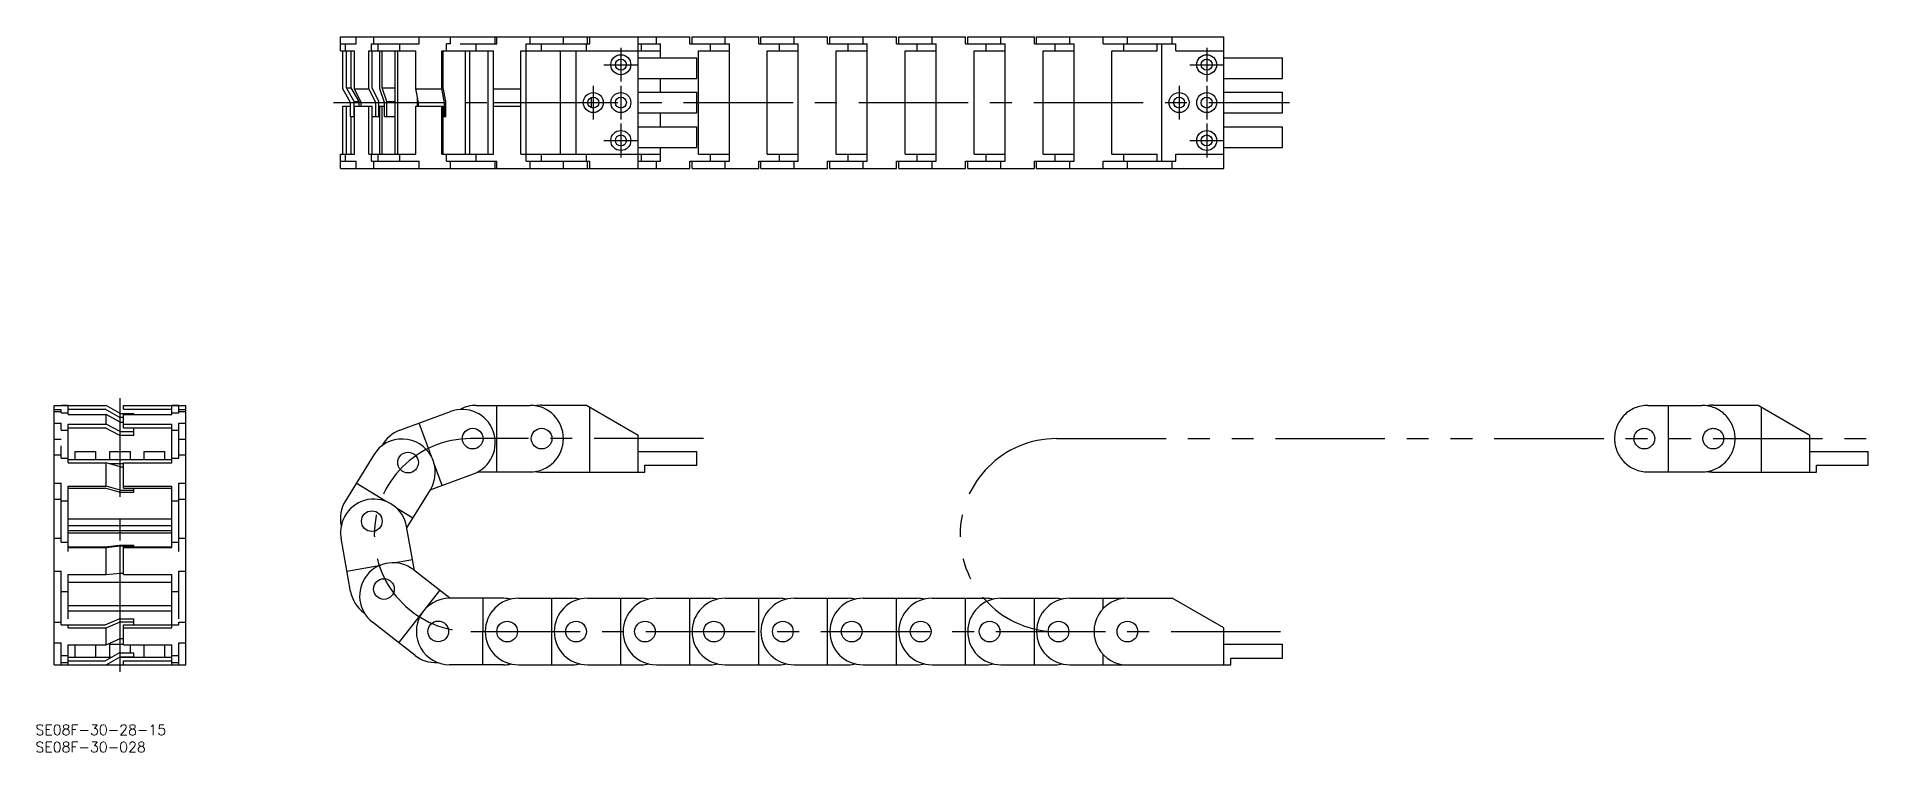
# Model space of a CAD drawing. Extents: x -43 to 490, y -25 to 182.
import ezdxf

# ---------------------------------------------------------------- set-up
doc = ezdxf.new("R2010")
doc.units = 0
doc.linetypes.add('CENTER', pattern=[50.8, 31.75, -6.35, 6.35, -6.35])
doc.linetypes.add('PHANTOM', pattern=[63.5, 31.75, -6.35, 6.35, -6.35, 6.35, -6.35])
doc.layers.get('0').update_dxf_attribs({"linetype": 'CONTINUOUS'})
doc.layers.add('CENTER', color=1, linetype='CENTER')
doc.styles.get("Standard").update_dxf_attribs({"font": 'txt.shx', "height": 3, "bigfont": 'bigfont.shx'})

msp = doc.modelspace()

# ---------------------------------------------------------------- linework, layer by layer
at = {"color": 7, "linetype": 'CONTINUOUS'}
for p, q in [((44.9, 180.29), (44.9, 182.34)), ((44.9, 182.34), (146.24, 182.34)), ((49.45, 180.29), (49.45, 182.34)), ((54.55, 180.29), (54.55, 182.34)), ((67.7, 180.29), (67.7, 182.34)), ((76.8, 180.29), (76.8, 182.34)), ((89.8, 180.29), (89.8, 182.34)), ((90.24, 180.29), (90.24, 182.34)), ((99.94, 180.29), (99.94, 182.34)), ((100.24, 182.34), (100.24, 182.35)), ((100.24, 182.35), (106.24, 182.35)), ((106.24, 182.34), (106.24, 182.35)), ((109.59, 180.29), (109.59, 182.34)), ((116.54, 180.29), (116.54, 182.34)), ((117.24, 180.29), (117.24, 182.34)), ((131.24, 144.14), (131.24, 182.34)), ((136.54, 180.29), (136.54, 182.34)), ((146.24, 180.29), (146.24, 182.34)), ((146.89, 180.29), (146.89, 182.34)), ((146.89, 182.34), (166.24, 182.34)), ((156.54, 180.29), (156.54, 182.34)), ((166.24, 180.29), (166.24, 182.34)), ((166.89, 180.29), (166.89, 182.34)), ((166.89, 182.34), (186.24, 182.34)), ((176.54, 180.29), (176.54, 182.34)), ((186.24, 180.29), (186.24, 182.34)), ((186.89, 180.29), (186.89, 182.34)), ((186.89, 182.34), (206.24, 182.34)), ((196.54, 180.29), (196.54, 182.34)), ((206.24, 180.29), (206.24, 182.34)), ((206.89, 180.29), (206.89, 182.34)), ((206.89, 182.34), (226.24, 182.34)), ((216.54, 180.29), (216.54, 182.34)), ((226.24, 180.29), (226.24, 182.34)), ((226.89, 180.29), (226.89, 182.34)), ((226.89, 182.34), (246.24, 182.34)), ((236.54, 180.29), (236.54, 182.34)), ((246.24, 180.29), (246.24, 182.34)), ((246.89, 180.29), (246.89, 182.34)), ((246.89, 182.34), (301.24, 182.34)), ((256.54, 180.29), (256.54, 182.34)), ((256.54, 182.34), (266.24, 182.34)), ((266.24, 180.29), (266.24, 182.34)), ((273.24, 180.29), (273.24, 182.34)), ((286.24, 180.29), (286.24, 182.34)), ((301.24, 144.14), (301.24, 182.34)), ((44.85, 178.24), (44.85, 180.29)), ((44.85, 180.29), (49.45, 180.29)), ((44.85, 178.24), (48.92, 178.24)), ((45.53, 167.24), (45.53, 178.24)), ((46.29, 178.24), (46.29, 180.29)), ((46.61, 167.53), (46.61, 178.24)), ((48.02, 167.53), (48.02, 178.24)), ((48.92, 167.24), (48.92, 178.24)), ((53.13, 167.24), (53.13, 178.24)), ((53.13, 178.24), (66.76, 178.24)), ((53.91, 178.24), (53.91, 180.29)), ((53.91, 180.29), (67.7, 180.29)), ((54.06, 167.53), (54.06, 178.24)), ((55.78, 178.24), (55.78, 180.29)), ((56.27, 167.24), (56.27, 178.24)), ((56.95, 167.53), (56.95, 178.24)), ((60.72, 148.24), (60.72, 178.24)), ((61.48, 148.24), (61.48, 178.24)), ((62.07, 178.24), (62.07, 180.29)), ((66.76, 167.24), (66.76, 178.24)), ((74.26, 167.24), (74.26, 178.24)), ((74.26, 178.24), (89.24, 178.24)), ((74.65, 167.53), (74.65, 178.24)), ((75.67, 178.24), (75.67, 180.29)), ((76.8, 180.29), (75.67, 180.29)), ((79.65, 180.29), (90.24, 180.29)), ((81.13, 148.24), (81.13, 178.24)), ((82.38, 148.24), (82.38, 178.24)), ((84.24, 178.24), (84.24, 180.29)), ((87.74, 148.24), (87.74, 178.24)), ((89.24, 148.24), (89.24, 178.24)), ((97.24, 148.24), (97.24, 178.24)), ((97.24, 178.24), (137.74, 178.24)), ((98.74, 146.19), (98.74, 180.29)), ((98.74, 180.29), (117.24, 180.29)), ((103.24, 178.24), (103.24, 180.29)), ((108.74, 148.24), (108.74, 178.24)), ((113.24, 148.24), (113.24, 178.24)), ((116.24, 178.24), (116.24, 180.29)), ((131.24, 180.29), (137.74, 180.29)), ((131.24, 176.24), (148.24, 176.24)), ((132.24, 178.24), (132.24, 180.29)), ((137.74, 176.24), (137.74, 180.29)), ((146.24, 180.29), (157.74, 180.29)), ((148.24, 170.24), (148.24, 176.24)), ((148.74, 148.24), (148.74, 178.24)), ((148.74, 178.24), (152.24, 178.24)), ((152.24, 178.24), (152.24, 180.29)), ((152.24, 178.24), (157.74, 178.24)), ((157.74, 146.19), (157.74, 180.29)), ((166.24, 180.29), (177.74, 180.29)), ((168.74, 148.24), (168.74, 178.24)), ((168.74, 178.24), (177.74, 178.24)), ((172.24, 178.24), (172.24, 180.29)), ((177.74, 146.19), (177.74, 180.29)), ((186.24, 180.29), (197.74, 180.29)), ((188.74, 148.24), (188.74, 178.24)), ((188.74, 178.24), (197.74, 178.24)), ((192.24, 178.24), (192.24, 180.29)), ((197.74, 146.19), (197.74, 180.29)), ((206.24, 180.29), (217.74, 180.29)), ((208.74, 148.24), (208.74, 178.24)), ((208.74, 178.24), (217.74, 178.24)), ((212.24, 178.24), (212.24, 180.29)), ((217.74, 146.19), (217.74, 180.29)), ((226.24, 180.29), (237.74, 180.29)), ((228.74, 148.24), (228.74, 178.24)), ((228.74, 178.24), (237.74, 178.24)), ((232.24, 178.24), (232.24, 180.29)), ((237.74, 146.19), (237.74, 180.29)), ((246.24, 180.29), (257.74, 180.29)), ((248.74, 148.24), (248.74, 178.24)), ((248.74, 178.24), (257.74, 178.24)), ((252.24, 178.24), (252.24, 180.29)), ((257.74, 146.19), (257.74, 180.29)), ((266.24, 180.29), (287.24, 180.29)), ((268.74, 148.24), (268.74, 178.24)), ((268.74, 178.24), (281.89, 178.24)), ((272.24, 178.24), (272.24, 180.29)), ((281.89, 178.24), (281.89, 180.29)), ((283.24, 146.19), (283.24, 180.29)), ((287.24, 178.24), (287.24, 180.29)), ((287.24, 178.24), (301.24, 178.24)), ((301.24, 176.24), (318.24, 176.24)), ((318.24, 170.24), (318.24, 176.24)), ((47.8, 163.24), (45.53, 167.24)), ((46.61, 167.53), (48.02, 167.53)), ((48.88, 163.53), (46.61, 167.53)), ((50.29, 163.53), (48.02, 167.53)), ((48.92, 167.24), (53.13, 167.24)), ((50.88, 163.24), (48.92, 167.24)), ((55.09, 163.24), (53.13, 167.24)), ((56.03, 163.53), (54.06, 167.53)), ((57.69, 163.24), (56.27, 167.24)), ((56.95, 167.53), (60.72, 167.53)), ((58.37, 163.53), (56.95, 167.53)), ((66.76, 167.24), (74.26, 167.24)), ((67.56, 163.24), (66.76, 167.24)), ((75.07, 163.24), (74.26, 167.24)), ((75.45, 163.53), (74.65, 167.53)), ((89.24, 167.24), (97.24, 167.24)), ((131.24, 170.24), (148.24, 170.24)), ((131.24, 166.24), (148.24, 166.24)), ((137.74, 166.24), (137.74, 170.24)), ((148.24, 160.24), (148.24, 166.24)), ((301.24, 170.24), (318.24, 170.24)), ((301.24, 166.24), (318.24, 166.24)), ((318.24, 160.24), (318.24, 166.24)), ((45.53, 148.24), (45.53, 162.24)), ((45.53, 162.24), (47.8, 162.24)), ((46.61, 148.24), (46.61, 162.24)), ((47.8, 159.24), (47.8, 163.24)), ((47.8, 159.24), (47.8, 163.24)), ((48.88, 159.24), (48.88, 163.53)), ((48.88, 159.24), (48.88, 163.53)), ((48.88, 163.53), (50.29, 163.53)), ((48.92, 148.24), (48.92, 162.24)), ((48.92, 162.24), (54.06, 162.24)), ((50.29, 162.24), (50.29, 163.53)), ((50.29, 162.24), (50.29, 163.53)), ((50.88, 162.24), (50.88, 163.24)), ((50.88, 162.24), (50.88, 163.24)), ((50.88, 163.24), (55.09, 163.24)), ((53.13, 148.24), (53.13, 162.24)), ((54.06, 148.24), (54.06, 162.24)), ((55.09, 159.24), (55.09, 163.24)), ((56.03, 159.24), (56.03, 163.53)), ((56.27, 148.24), (56.27, 162.24)), ((56.27, 162.24), (57.69, 162.24)), ((56.95, 148.24), (56.95, 162.24)), ((57.69, 159.24), (57.69, 163.24)), ((58.37, 159.24), (58.37, 163.53)), ((58.37, 163.53), (60.72, 163.53)), ((66.76, 148.24), (66.76, 162.24)), ((66.76, 162.24), (74.65, 162.24)), ((67.27, 162.24), (67.27, 164.71)), ((67.56, 162.24), (67.56, 163.24)), ((67.56, 163.24), (75.07, 163.24)), ((74.26, 148.24), (74.26, 162.24)), ((74.65, 148.24), (74.65, 162.24)), ((75.07, 159.24), (75.07, 163.24)), ((75.45, 159.24), (75.45, 163.53)), ((89.24, 163.24), (97.24, 163.24)), ((89.24, 162.24), (97.24, 162.24)), ((117.74, 161.72), (117.74, 164.76)), ((131.24, 160.24), (148.24, 160.24)), ((137.74, 156.24), (137.74, 160.24)), ((301.24, 160.24), (318.24, 160.24)), ((47.8, 159.24), (48.92, 159.24)), ((48.02, 148.24), (48.02, 159.24)), ((54.06, 159.24), (56.03, 159.24)), ((57.69, 159.24), (60.72, 159.24)), ((74.65, 159.24), (75.45, 159.24)), ((131.24, 156.24), (148.24, 156.24)), ((148.24, 150.24), (148.24, 156.24)), ((301.24, 156.24), (318.24, 156.24)), ((318.24, 150.24), (318.24, 156.24)), ((131.24, 150.24), (148.24, 150.24)), ((137.74, 146.19), (137.74, 150.24)), ((301.24, 150.24), (318.24, 150.24)), ((44.85, 146.19), (44.85, 148.24)), ((44.85, 148.24), (48.92, 148.24)), ((44.85, 146.19), (49.45, 146.19)), ((44.9, 144.14), (44.9, 146.19)), ((44.9, 144.14), (146.24, 144.14)), ((46.29, 146.19), (46.29, 148.24)), ((49.45, 144.14), (49.45, 146.19)), ((53.13, 148.24), (66.76, 148.24)), ((53.91, 146.19), (53.91, 148.24)), ((53.91, 146.19), (67.7, 146.19)), ((54.55, 144.14), (54.55, 146.19)), ((55.78, 146.19), (55.78, 148.24)), ((62.07, 146.19), (62.07, 148.24)), ((67.7, 144.14), (67.7, 146.19)), ((74.26, 148.24), (89.24, 148.24)), ((75.67, 146.19), (75.67, 148.24)), ((75.67, 146.19), (90.24, 146.19)), ((76.8, 144.14), (76.8, 146.19)), ((84.24, 146.19), (84.24, 148.24)), ((89.8, 144.14), (89.8, 146.19)), ((90.24, 144.14), (90.24, 146.19)), ((97.24, 148.24), (137.74, 148.24)), ((98.74, 146.19), (117.24, 146.19)), ((99.94, 144.14), (99.94, 146.19)), ((100.24, 144.13), (100.24, 144.14)), ((100.24, 144.13), (106.24, 144.13)), ((103.24, 146.19), (103.24, 148.24)), ((106.24, 144.13), (106.24, 144.14)), ((109.59, 144.14), (109.59, 146.19)), ((116.24, 146.19), (116.24, 148.24)), ((116.54, 144.14), (116.54, 146.19)), ((117.24, 144.14), (117.24, 146.19)), ((131.24, 146.19), (137.74, 146.19)), ((132.24, 146.19), (132.24, 148.24)), ((136.54, 144.14), (136.54, 146.19)), ((146.24, 144.14), (146.24, 146.19)), ((146.24, 146.19), (157.74, 146.19)), ((146.89, 144.14), (146.89, 146.19)), ((146.89, 144.14), (166.24, 144.14)), ((148.74, 148.24), (157.74, 148.24)), ((152.24, 146.19), (152.24, 148.24)), ((156.54, 144.14), (156.54, 146.19)), ((166.24, 144.14), (166.24, 146.19)), ((166.24, 146.19), (177.74, 146.19)), ((166.89, 144.14), (166.89, 146.19)), ((166.89, 144.14), (186.24, 144.14)), ((168.74, 148.24), (177.74, 148.24)), ((172.24, 146.19), (172.24, 148.24)), ((176.54, 144.14), (176.54, 146.19)), ((186.24, 144.14), (186.24, 146.19)), ((186.24, 146.19), (197.74, 146.19)), ((186.89, 144.14), (186.89, 146.19)), ((186.89, 144.14), (206.24, 144.14)), ((188.74, 148.24), (197.74, 148.24)), ((192.24, 146.19), (192.24, 148.24)), ((196.54, 144.14), (196.54, 146.19)), ((206.24, 144.14), (206.24, 146.19)), ((206.24, 146.19), (217.74, 146.19)), ((206.89, 144.14), (206.89, 146.19)), ((206.89, 144.14), (226.24, 144.14)), ((208.74, 148.24), (217.74, 148.24)), ((212.24, 146.19), (212.24, 148.24)), ((216.54, 144.14), (216.54, 146.19)), ((226.24, 144.14), (226.24, 146.19)), ((226.24, 146.19), (237.74, 146.19)), ((226.89, 144.14), (226.89, 146.19)), ((226.89, 144.14), (246.24, 144.14)), ((228.74, 148.24), (237.74, 148.24)), ((232.24, 146.19), (232.24, 148.24)), ((236.54, 144.14), (236.54, 146.19)), ((246.24, 144.14), (246.24, 146.19)), ((246.24, 146.19), (257.74, 146.19)), ((246.89, 144.14), (246.89, 146.19)), ((246.89, 144.14), (301.24, 144.14)), ((248.74, 148.24), (257.74, 148.24)), ((252.24, 146.19), (252.24, 148.24)), ((256.54, 144.14), (256.54, 146.19)), ((266.24, 144.14), (266.24, 146.19)), ((266.24, 146.19), (287.24, 146.19)), ((268.74, 148.24), (281.89, 148.24)), ((272.24, 146.19), (272.24, 148.24)), ((273.24, 144.14), (273.24, 146.19)), ((281.89, 146.19), (281.89, 148.24)), ((286.24, 144.14), (286.24, 146.19)), ((287.24, 146.19), (287.24, 148.24)), ((287.24, 148.24), (301.24, 148.24)), ((-38.2, 0), (-38.2, 75.35)), ((-38.2, 75.35), (-23.1, 75.35)), ((-36.15, 75.35), (-36.15, 75.4)), ((-36.15, 75.4), (-34.1, 75.4)), ((-34.1, 72.66), (-34.1, 75.4)), ((-19.1, 73.04), (-23.1, 75.35)), ((-18.1, 74.25), (-18.1, 75.35)), ((-18.1, 75.35), (0, 75.35)), ((-4.1, 72.66), (-4.1, 75.4)), ((-4.1, 75.4), (-2.05, 75.4)), ((-2.05, 73.18), (-2.05, 75.4)), ((0, 0), (0, 75.35)), ((84.24, 75.35), (99.94, 75.35)), ((90.24, 56.05), (90.24, 75.35)), ((103.24, 75.4), (116.24, 75.4)), ((116.24, 75.4), (131.24, 66.74)), ((117.24, 56), (117.24, 74.82)), ((-38.2, 74.2), (-36.15, 74.2)), ((-38.2, 73.6), (-36.15, 73.6)), ((-38.2, 70.23), (-36.15, 70.23)), ((-38.2, 70.23), (-36.15, 70.23)), ((-36.15, 73.18), (-36.15, 74.2)), ((-36.15, 73.18), (-34.1, 73.18)), ((-36.15, 68.15), (-36.15, 70.23)), ((-34.1, 74.25), (-23.39, 74.25)), ((-34.1, 72.66), (-23.1, 72.66)), ((-34.1, 58.72), (-34.1, 69.88)), ((-34.1, 69.88), (-23.1, 69.88)), ((-19.39, 71.94), (-23.39, 74.25)), ((-23.1, 69.88), (-23.1, 72.66)), ((-19.1, 70.5), (-23.1, 72.66)), ((-19.1, 67.72), (-23.1, 69.88)), ((-19.39, 71.94), (-18.1, 71.94)), ((-19.1, 73.04), (-15.1, 73.04)), ((-19.1, 67.72), (-19.1, 70.5)), ((-19.1, 70.5), (-18.1, 70.5)), ((-18.1, 74.25), (-4.1, 74.25)), ((-18.1, 68.85), (-18.1, 72.66)), ((-18.1, 72.66), (-4.1, 72.66)), ((-18.1, 72.66), (-4.1, 72.66)), ((-18.1, 69.88), (-4.1, 69.88)), ((-15.1, 72.66), (-15.1, 73.04)), ((-4.1, 73.18), (-2.05, 73.18)), ((-4.1, 58.72), (-4.1, 69.88)), ((-2.05, 74.2), (0, 74.2)), ((-2.05, 73.6), (0, 73.6)), ((-2.05, 60), (-2.05, 70.23)), ((-2.05, 70.23), (0, 70.23)), ((62.07, 68.15), (76.8, 73.6)), ((71.43, 60.18), (67.7, 70.23)), ((-38.21, 65.7), (-38.21, 68.7)), ((-38.21, 68.7), (-38.2, 68.7)), ((-38.21, 62.7), (-38.21, 65.7)), ((-38.2, 61.02), (-38.2, 65.59)), ((-38.2, 65.59), (-36.15, 65.59)), ((-36.15, 68.15), (-34.1, 68.15)), ((-36.15, 68.15), (-34.1, 68.15)), ((-34.1, 68.85), (-23.39, 68.85)), ((-19.39, 66.69), (-23.39, 68.85)), ((-19.39, 66.69), (-15.1, 66.69)), ((-19.1, 67.72), (-15.1, 67.72)), ((-18.1, 68.85), (-4.1, 68.85)), ((-15.1, 66.69), (-15.1, 68.85)), ((-4.1, 68.15), (-2.05, 68.15)), ((-2.05, 65.59), (0, 65.59)), ((0, 68.7), (0.01, 68.7)), ((0.01, 62.7), (0.01, 68.7)), ((131.24, 56), (131.24, 66.74)), ((-38.21, 62.7), (-38.2, 62.7)), ((-38.2, 61.02), (-36.15, 61.02)), ((-38.2, 61.02), (-36.15, 61.02)), ((-36.15, 60), (-36.15, 63.65)), ((-36.15, 60), (-34.1, 60)), ((-36.15, 60), (-34.1, 60)), ((-34.1, 59.65), (-4.1, 59.65)), ((-34.1, 58.72), (-23.1, 58.72)), ((-34.1, 58.72), (-23.1, 58.72)), ((-32.1, 59.65), (-32.1, 62)), ((-32.1, 62), (-26.1, 62)), ((-26.1, 59.65), (-26.1, 62)), ((-23.1, 51.92), (-23.1, 58.72)), ((-19.1, 57.51), (-23.1, 58.72)), ((-19.1, 57.51), (-23.1, 58.72)), ((-22.1, 59.65), (-22.1, 62)), ((-22.1, 62), (-16.1, 62)), ((-18.1, 51.34), (-18.1, 58.72)), ((-18.1, 58.72), (-4.1, 58.72)), ((-18.1, 58.72), (-4.1, 58.72)), ((-16.1, 59.65), (-16.1, 62)), ((-12.1, 59.65), (-12.1, 62)), ((-12.1, 62), (-6.1, 62)), ((-6.1, 59.65), (-6.1, 62)), ((-4.1, 60), (-2.05, 60)), ((-2.05, 61.02), (0, 61.02)), ((0, 62.7), (0.01, 62.7)), ((54.55, 61.02), (46.29, 47.66)), ((131.24, 62), (148.24, 62)), ((148.24, 58), (148.24, 62)), ((-22.25, 58.46), (-18.1, 58.46)), ((-19.1, 50.7), (-19.1, 57.51)), ((-19.1, 57.51), (-18.1, 57.51)), ((70.95, 50.85), (83.5, 55.5)), ((74.41, 52.13), (72.09, 58.38)), ((84.71, 56.05), (99.94, 56.05)), ((103.24, 56), (133.24, 56)), ((133.24, 56), (133.24, 58)), ((133.24, 58), (148.24, 58)), ((-38.2, 52.77), (-36.15, 52.77)), ((-38.2, 48.14), (-36.15, 48.14)), ((-36.15, 35.61), (-36.15, 52.77)), ((-34.1, 32.94), (-34.1, 51.92)), ((-34.1, 51.92), (-23.1, 51.92)), ((-34.1, 51.34), (-23.39, 51.34)), ((-19.39, 50.12), (-23.39, 51.34)), ((-19.1, 50.7), (-23.1, 51.92)), ((-19.39, 50.12), (-15.1, 50.12)), ((-19.1, 50.7), (-15.1, 50.7)), ((-18.1, 51.92), (-4.1, 51.92)), ((-18.1, 51.34), (-4.1, 51.34)), ((-15.1, 50.7), (-15.1, 51.34)), ((-15.1, 50.7), (-15.1, 51.34)), ((-15.1, 50.12), (-15.1, 50.7)), ((-15.1, 50.12), (-15.1, 50.7)), ((-4.1, 34.14), (-4.1, 51.92)), ((-2.05, 32.94), (-2.05, 52.77)), ((-2.05, 52.77), (0, 52.77)), ((-2.05, 48.14), (0, 48.14)), ((57.9, 47.54), (49.45, 52.77)), ((64.12, 39.8), (70.96, 50.87)), ((-36.15, 47.66), (-34.1, 47.66)), ((-4.1, 47.66), (-2.05, 47.66)), ((65.86, 42.62), (61.15, 45.53)), ((-34.1, 42.38), (-4.1, 42.38)), ((-34.1, 40.49), (-4.1, 40.49)), ((-34.1, 39), (-4.1, 39)), ((-34.1, 38.37), (-4.1, 38.37)), ((66.34, 27.38), (64.05, 40.19)), ((-38.2, 36.79), (-36.15, 36.79)), ((-36.15, 35.61), (-34.1, 35.61)), ((-34.1, 34.33), (-23.39, 34.33)), ((-34.1, 34.14), (-23.1, 34.14)), ((-23.39, 34.33), (-19.39, 34.73)), ((-23.1, 34.14), (-19.1, 34.54)), ((-23.1, 26.26), (-23.1, 34.14)), ((-19.39, 34.73), (-15.1, 34.73)), ((-19.1, 26.67), (-19.1, 34.54)), ((-19.1, 34.54), (-15.1, 34.54)), ((-18.1, 26.26), (-18.1, 34.33)), ((-18.1, 34.33), (-4.1, 34.33)), ((-18.1, 34.14), (-4.1, 34.14)), ((-15.1, 34.33), (-15.1, 34.73)), ((-4.1, 35.61), (-2.05, 35.61)), ((-2.05, 36.79), (0, 36.79)), ((47.81, 21.34), (45.05, 36.79)), ((-38.2, 27.24), (-36.15, 27.24)), ((-36.15, 11.68), (-36.15, 27.24)), ((-2.05, 13.38), (-2.05, 27.24)), ((-2.05, 27.24), (0, 27.24)), ((46.76, 27.24), (56.54, 28.99)), ((60.31, 29.66), (65.76, 30.64)), ((76.57, 19.37), (66.03, 27.62)), ((-34.1, 13.38), (-34.1, 26.26)), ((-34.1, 26.26), (-23.1, 26.26)), ((-34.1, 24.04), (-4.1, 24.04)), ((-23.1, 26.26), (-19.1, 26.67)), ((-23.1, 26.26), (-19.1, 26.67)), ((-19.1, 26.67), (-18.1, 26.67)), ((-19.1, 26.67), (-18.1, 26.67)), ((-18.1, 26.26), (-4.1, 26.26)), ((-4.1, 10.75), (-4.1, 26.26)), ((61.78, 6.44), (73.67, 21.64)), ((-36.15, 21.34), (-34.1, 21.34)), ((-34.1, 17.27), (-4.1, 17.27)), ((-4.1, 21.34), (-2.05, 21.34)), ((92.26, 19.35), (76.56, 19.37)), ((86.23, 0.06), (86.26, 19.36)), ((96.54, 19.35), (112.24, 19.35)), ((106.24, 0.05), (106.24, 19.35)), ((116.54, 19.35), (132.24, 19.35)), ((126.24, 0.05), (126.24, 19.35)), ((136.54, 19.35), (152.24, 19.35)), ((146.24, 0.05), (146.24, 19.35)), ((156.54, 19.35), (172.24, 19.35)), ((166.24, 0.05), (166.24, 19.35)), ((176.54, 19.35), (192.24, 19.35)), ((186.24, 0.05), (186.24, 19.35)), ((196.54, 19.35), (212.24, 19.35)), ((206.24, 0.05), (206.24, 19.35)), ((216.54, 19.35), (232.24, 19.35)), ((226.24, 0.05), (226.24, 19.35)), ((236.54, 19.35), (252.24, 19.35)), ((246.24, 0.05), (246.24, 19.35)), ((256.54, 19.35), (272.24, 19.35)), ((266.24, 16.41), (266.24, 19.35)), ((273.24, 19.4), (286.24, 19.4)), ((301.24, 10.74), (286.24, 19.4)), ((-38.2, 12.42), (-36.15, 12.42)), ((-36.15, 11.68), (-34.1, 11.68)), ((-34.1, 15.76), (-4.1, 15.76)), ((-34.1, 10.75), (-34.1, 11.68)), ((-34.1, 11.62), (-23.39, 11.62)), ((-34.1, 10.75), (-23.1, 10.75)), ((-23.39, 11.62), (-19.39, 13.44)), ((-23.1, 10.75), (-19.1, 12.57)), ((-23.1, 5.82), (-23.1, 10.75)), ((-19.39, 13.44), (-15.1, 13.44)), ((-19.1, 7.64), (-19.1, 12.57)), ((-19.1, 12.57), (-15.1, 12.57)), ((-18.1, 5.82), (-18.1, 11.62)), ((-18.1, 11.62), (-4.1, 11.62)), ((-18.1, 10.75), (-4.1, 10.75)), ((-15.1, 11.62), (-15.1, 13.44)), ((-4.1, 11.68), (-2.05, 11.68)), ((-2.05, 11.68), (-2.05, 12.42)), ((-2.05, 12.42), (0, 12.42)), ((66.51, 2.74), (54.14, 12.42)), ((301.24, 0), (301.24, 10.74)), ((-38.2, 6.44), (-36.15, 6.44)), ((-38.2, 6.44), (-36.15, 6.44)), ((-36.15, 0), (-36.15, 6.44)), ((-34.1, 0.05), (-34.1, 5.82)), ((-34.1, 5.82), (-23.1, 5.82)), ((-34.1, 5.82), (-23.1, 5.82)), ((-32.1, 2.3), (-32.1, 5.82)), ((-26.1, 2.3), (-26.1, 5.82)), ((-23.1, 5.82), (-19.1, 7.64)), ((-23.1, 5.82), (-19.1, 7.64)), ((-22.1, 2.3), (-22.1, 6)), ((-22.1, 6), (-18.1, 6)), ((-19.1, 7.64), (-18.1, 7.64)), ((-18.1, 5.82), (-4.1, 5.82)), ((-18.1, 5.82), (-4.1, 5.82)), ((-16.1, 3.48), (-16.1, 5.82)), ((-12.1, 2.3), (-12.1, 5.82)), ((-6.1, 2.3), (-6.1, 5.82)), ((-4.1, 0.05), (-4.1, 5.82)), ((-2.05, 0), (-2.05, 6.44)), ((-2.05, 6.44), (0, 6.44)), ((-2.05, 6.44), (0, 6.44)), ((301.24, 6), (318.24, 6)), ((318.24, 2), (318.24, 6)), ((-38.2, 0.07), (-36.15, 0.07)), ((-38.2, 0.06), (-36.15, 0.06)), ((-38.2, 0.05), (-36.15, 0.05)), ((-38.2, 0), (0, 0)), ((-36.15, 2.74), (-34.1, 2.74)), ((-36.15, 0.7), (-34.1, 0.7)), ((-36.15, 0.07), (-34.1, 0.07)), ((-36.15, 0.05), (-34.1, 0.05)), ((-36.15, 0.05), (-34.1, 0.05)), ((-34.1, 2.3), (-21.44, 2.3)), ((-34.1, 1.17), (-23.39, 1.17)), ((-34.1, 0.07), (-23.1, 0.07)), ((-34.1, 0.06), (-23.1, 0.06)), ((-34.1, 0.05), (-23.1, 0.05)), ((-23.39, 1.17), (-19.39, 3.48)), ((-23.1, 0.07), (-19.1, 2.38)), ((-23.1, 0.06), (-19.1, 2.37)), ((-23.1, 0.05), (-19.1, 2.36)), ((-23.1, 0.06), (-23.1, 0.07)), ((-23.1, 0.06), (-23.1, 0.07)), ((-19.39, 3.48), (-15.1, 3.48)), ((-19.39, 3.48), (-15.1, 3.48)), ((-19.2, 2.3), (-4.1, 2.3)), ((-19.1, 2.37), (-19.1, 2.38)), ((-19.1, 2.37), (-19.1, 2.38)), ((-19.1, 2.38), (-15.1, 2.38)), ((-19.1, 2.37), (-15.1, 2.37)), ((-19.1, 2.36), (-15.1, 2.36)), ((-18.1, 0.05), (-18.1, 1.17)), ((-18.1, 1.17), (-4.1, 1.17)), ((-18.1, 0.07), (-4.1, 0.07)), ((-18.1, 0.06), (-4.1, 0.06)), ((-18.1, 0.05), (0, 0.05)), ((-16.1, 2.3), (-16.1, 2.36)), ((-15.1, 2.36), (-15.1, 3.48)), ((-4.1, 2.74), (-2.05, 2.74)), ((-4.1, 0.7), (-2.05, 0.7)), ((-4.1, 0.07), (-2.05, 0.07)), ((-4.1, 0.05), (-2.05, 0.05)), ((-2.05, 0.07), (0, 0.07)), ((-2.05, 0.06), (0, 0.06)), ((92.23, 0.05), (76.53, 0.07)), ((96.54, 0.05), (112.24, 0.05)), ((116.54, 0.05), (132.24, 0.05)), ((136.54, 0.05), (152.24, 0.05)), ((136.54, 0.05), (146.24, 0.05)), ((156.54, 0.05), (172.24, 0.05)), ((176.54, 0.05), (192.24, 0.05)), ((196.54, 0.05), (212.24, 0.05)), ((216.54, 0.05), (232.24, 0.05)), ((236.54, 0.05), (246.24, 0.05)), ((236.54, 0.05), (252.24, 0.05)), ((256.54, 0.05), (272.24, 0.05)), ((266.24, 0.05), (266.24, 2.99)), ((273.24, 0), (303.24, 0)), ((303.24, 0), (303.24, 2)), ((303.24, 2), (318.24, 2))]:
    msp.add_line(p, q, dxfattribs=at)
at = {"color": 3, "linetype": 'PHANTOM'}
for p, q in [((424.24, 75.35), (439.94, 75.35)), ((430.24, 56.05), (430.24, 75.35)), ((443.24, 75.4), (456.24, 75.4)), ((456.24, 75.4), (471.24, 66.74)), ((457.24, 56), (457.24, 74.82)), ((252.69, 65.7), (490.24, 65.7)), ((471.24, 56), (471.24, 66.74)), ((471.24, 62), (488.24, 62)), ((488.24, 58), (488.24, 62)), ((424.24, 56.05), (439.94, 56.05)), ((443.24, 56), (473.24, 56)), ((473.24, 58), (488.24, 58)), ((473.24, 56), (473.24, 58))]:
    msp.add_line(p, q, dxfattribs=at)
at = {"color": 7, "linetype": 'CONTINUOUS'}
for centre, radius in [((126.24, 174.24), 2.9), ((296.24, 174.24), 2.9), ((126.24, 174.24), 1.6), ((296.24, 174.24), 1.6), ((118.24, 163.24), 2.9), ((126.24, 163.24), 2.9), ((288.24, 163.24), 2.9), ((296.24, 163.24), 2.9), ((118.24, 163.24), 1.6), ((126.24, 163.24), 1.6), ((288.24, 163.24), 1.6), ((296.24, 163.24), 1.6), ((126.24, 152.24), 2.9), ((296.24, 152.24), 2.9), ((126.24, 152.24), 1.6), ((296.24, 152.24), 1.6), ((83.24, 65.7), 3), ((103.24, 65.7), 3), ((64.49, 58.75), 3), ((53.97, 41.74), 3), ((57.49, 22.05), 3), ((73.24, 9.73), 3), ((93.24, 9.7), 3), ((113.24, 9.7), 3), ((133.24, 9.7), 3), ((153.24, 9.7), 3), ((173.24, 9.7), 3), ((193.24, 9.7), 3), ((213.24, 9.7), 3), ((233.24, 9.7), 3), ((253.24, 9.7), 3), ((273.24, 9.7), 3)]:
    msp.add_circle(centre, radius, dxfattribs=at)
at = {"color": 3, "linetype": 'PHANTOM'}
for centre in [(423.24, 65.7), (443.24, 65.7)]:
    msp.add_circle(centre, 3, dxfattribs=at)
at = {"color": 7, "linetype": 'CONTINUOUS'}
for centre, radius, start, end in [((84.24, 65.7), 9.65, 90, 118.3734), ((99.94, 65.7), 9.65, 270, 90), ((103.24, 65.7), 9.7, 89.9997, 100.6736), ((80.15, 64.55), 9.65, 290.3342, 110.3342), ((62.75, 55.94), 9.65, 328.275, 148.275), ((65.43, 59.1), 9.65, 110.3342, 152.0933), ((103.24, 65.7), 9.7, 259.3264, 270.0003), ((54.55, 38.49), 9.65, 10.1247, 190.1247), ((54.5, 42.59), 9.65, 148.275, 193.0222), ((60.09, 20.02), 9.65, 51.9744, 231.9744), ((57.31, 23.03), 9.65, 190.1247, 234.8719), ((76.54, 9.72), 9.65, 89.9151, 269.9151), ((96.54, 9.7), 9.65, 90, 270), ((92.24, 9.7), 9.65, 77.1068, 89.9151), ((116.54, 9.7), 9.65, 90, 270), ((112.24, 9.7), 9.65, 77.1266, 90), ((136.54, 9.7), 9.65, 90, 270), ((132.24, 9.7), 9.65, 77.1266, 90), ((156.54, 9.7), 9.65, 90, 270), ((152.24, 9.7), 9.65, 77.1266, 90), ((176.54, 9.7), 9.65, 90, 270), ((172.24, 9.7), 9.65, 77.1266, 90), ((196.54, 9.7), 9.65, 90, 270), ((192.24, 9.7), 9.65, 77.1266, 90), ((216.54, 9.7), 9.65, 90, 270), ((212.24, 9.7), 9.65, 77.1266, 90), ((236.54, 9.7), 9.65, 90, 270), ((232.24, 9.7), 9.65, 77.1266, 90), ((256.54, 9.7), 9.65, 90, 270), ((252.24, 9.7), 9.65, 77.1266, 90), ((273.24, 9.7), 9.7, 89.9997, 270.0003), ((272.24, 9.7), 9.65, 89.9038, 90), ((72.46, 10.35), 9.65, 231.9743, 273.7335), ((92.24, 9.7), 9.65, 269.9152, 282.8537), ((112.24, 9.7), 9.65, 270, 282.8735), ((132.24, 9.7), 9.65, 270, 282.8735), ((152.24, 9.7), 9.65, 270, 282.8734), ((172.24, 9.7), 9.65, 270, 282.8734), ((192.24, 9.7), 9.65, 270, 282.8734), ((212.24, 9.7), 9.65, 270, 282.8734), ((232.24, 9.7), 9.65, 270, 282.8734), ((252.24, 9.7), 9.65, 270, 282.8734), ((272.24, 9.7), 9.65, 270, 270.0963)]:
    msp.add_arc(centre, radius, start, end, dxfattribs=at)
at = {"color": 3, "linetype": 'PHANTOM'}
for centre, radius, start, end in [((424.24, 65.7), 9.65, 90, 270), ((439.94, 65.7), 9.65, 270, 90), ((443.24, 65.7), 9.7, 89.9997, 100.6736), ((252.69, 37.7), 28, 90, 270), ((443.24, 65.7), 9.7, 259.3264, 270.0003)]:
    msp.add_arc(centre, radius, start, end, dxfattribs=at)
at = {"layer": 'CENTER', "color": 1, "linetype": 'CENTER'}
for p, q in [((126.24, 179.14), (126.24, 169.34)), ((296.24, 179.14), (296.24, 169.34)), ((121.34, 174.24), (131.14, 174.24)), ((291.34, 174.24), (301.14, 174.24)), ((118.24, 168.14), (118.24, 158.34)), ((126.24, 168.14), (126.24, 158.34)), ((288.24, 168.14), (288.24, 158.34)), ((296.24, 168.14), (296.24, 158.34)), ((42.85, 163.24), (320.24, 163.24)), ((126.24, 157.14), (126.24, 147.34)), ((296.24, 157.14), (296.24, 147.34)), ((121.34, 152.24), (131.14, 152.24)), ((291.34, 152.24), (301.14, 152.24)), ((-19.1, -2), (-19.1, 77.4)), ((150.24, 65.7), (82.69, 65.7)), ((82.69, 9.7), (320.24, 9.7))]:
    msp.add_line(p, q, dxfattribs=at)
msp.add_arc((82.69, 37.7), 28, 90, 270, dxfattribs=at)

# ---------------------------------------------------------------- texts
at = {"color": 7, "linetype": 'CONTINUOUS'}
for s, p in [('SE08F-30-28-15', (-43.64, -20.33)), ('SE08F-30-028', (-43.64, -25.33))]:
    msp.add_text(s, height=3, dxfattribs=at).set_placement(p)

doc.saveas('drawing.dxf')
